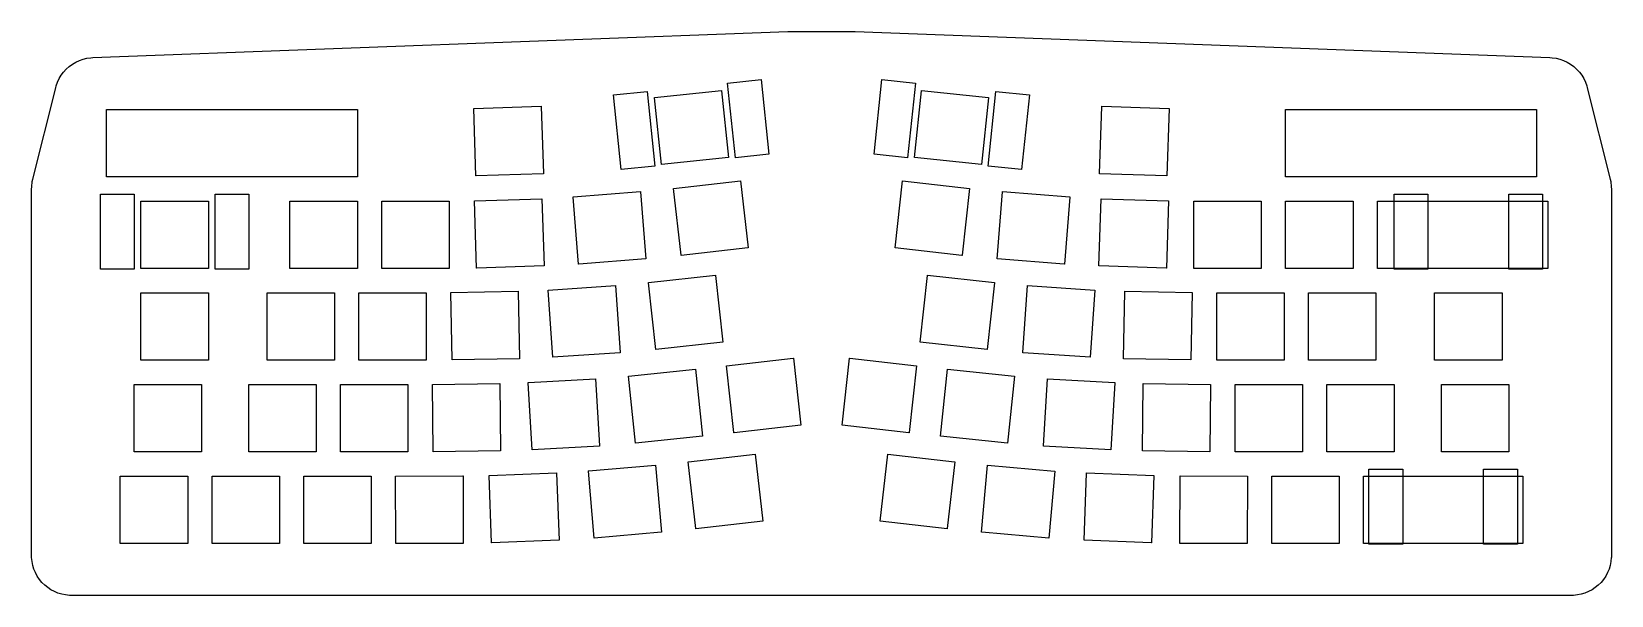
# Model space of a CAD drawing. Header units: millimetres. Extents: x -14 to 314, y -8 to 109.
import ezdxf

# ---------------------------------------------------------------- set-up
doc = ezdxf.new("R2010")
doc.units = ezdxf.units.MM
for name, color, linetype in [('PLATE_OUTLINE', 7, 'Continuous'), ('STAB_CLEARANCE', 1, 'Continuous'), ('SWITCH_CUTOUTS', 3, 'Continuous')]:
    doc.layers.add(name, color=color, linetype=linetype)

msp = doc.modelspace()

# ---------------------------------------------------------------- linework, layer by layer
at = {"layer": 'PLATE_OUTLINE'}
msp.add_lwpolyline([(-13.98, 76.16), (-13.96, 76.68), (-13.96, 76.69), (-13.83, 77.72), (-13.83, 77.74), (-13.72, 78.25), (-8.98, 97.22), (-8.86, 97.63), (-8.86, 97.64), (-8.58, 98.42), (-8.23, 99.16), (-7.81, 99.86), (-7.32, 100.51), (-6.77, 101.12), (-6.16, 101.66), (-5.5, 102.15), (-4.79, 102.56), (-4.05, 102.91), (-3.28, 103.18), (-2.48, 103.37), (-1.66, 103.48), (-1.65, 103.48), (-1.23, 103.51), (143.05, 108.91), (143.21, 108.91), (143.22, 108.91), (143.38, 108.92), (156.65, 108.92), (156.81, 108.92), (156.83, 108.92), (156.99, 108.91), (301.26, 103.51), (301.69, 103.48), (301.69, 103.48), (302.52, 103.37), (303.31, 103.18), (304.09, 102.91), (304.83, 102.56), (305.53, 102.15), (306.19, 101.66), (306.8, 101.12), (307.36, 100.51), (307.85, 99.86), (308.27, 99.16), (308.62, 98.42), (308.9, 97.64), (308.9, 97.63), (309.01, 97.22), (313.76, 78.25), (313.87, 77.74), (313.87, 77.72), (314, 76.69), (314, 76.68), (314.02, 76.16), (314.02, 0.03), (314.01, -0.38), (314, -0.39), (313.92, -1.21), (313.77, -2.01), (313.53, -2.78), (313.22, -3.53), (312.84, -4.25), (312.39, -4.92), (311.87, -5.55), (311.3, -6.12), (310.67, -6.64), (310, -7.09), (309.28, -7.47), (308.53, -7.78), (307.76, -8.01), (306.96, -8.17), (306.14, -8.25), (306.14, -8.25), (305.72, -8.26), (-5.68, -8.26), (-6.1, -8.25), (-6.11, -8.25), (-6.93, -8.17), (-7.72, -8.01), (-8.5, -7.78), (-9.25, -7.47), (-9.96, -7.09), (-10.64, -6.64), (-11.26, -6.12), (-11.84, -5.55), (-12.35, -4.92), (-12.8, -4.25), (-13.18, -3.53), (-13.49, -2.78), (-13.73, -2.01), (-13.89, -1.21), (-13.97, -0.39), (-13.97, -0.38), (-13.98, 0.03), (-13.98, 76.16)], close=True, dxfattribs=at)
at = {"layer": 'STAB_CLEARANCE'}
for points in [[(139.11, 83.43), (132.15, 82.7), (130.53, 98.22), (137.49, 98.94), (139.11, 83.43)], [(167.89, 82.7), (160.93, 83.43), (162.55, 98.95), (169.51, 98.22), (167.89, 82.7)], [(113.81, 96.47), (115.43, 80.96), (108.46, 80.23), (106.84, 95.75), (113.81, 96.47)], [(193.19, 95.75), (191.57, 80.23), (184.61, 80.96), (186.23, 96.47), (193.19, 95.75)], [(7.31, 75.11), (7.31, 59.51), (0.31, 59.51), (0.31, 75.11), (7.31, 75.11)], [(31.12, 59.51), (24.12, 59.51), (24.12, 75.11), (31.12, 75.11), (31.12, 59.51)], [(275.92, 59.51), (268.92, 59.51), (268.92, 75.11), (275.92, 75.11), (275.92, 59.51)], [(299.73, 75.11), (299.73, 59.51), (292.73, 59.51), (292.73, 75.11), (299.73, 75.11)], [(270.68, 17.96), (270.68, 2.36), (263.68, 2.36), (263.68, 17.96), (270.68, 17.96)], [(294.49, 17.96), (294.49, 2.36), (287.49, 2.36), (287.49, 17.96), (294.49, 17.96)]]:
    msp.add_lwpolyline(points, close=True, dxfattribs=at)
at = {"layer": 'SWITCH_CUTOUTS'}
for points in [[(115.36, 95.19), (115.37, 95.19), (129.26, 96.64), (129.28, 96.64), (129.28, 96.63), (130.73, 82.73), (130.73, 82.72), (130.72, 82.72), (116.82, 81.27), (116.81, 81.27), (116.81, 81.28), (115.36, 95.18), (115.36, 95.19)], [(169.31, 82.72), (169.31, 82.74), (170.76, 96.63), (170.76, 96.65), (170.77, 96.64), (184.67, 95.2), (184.68, 95.19), (184.68, 95.18), (183.23, 81.28), (183.23, 81.27), (183.21, 81.27), (169.32, 82.72), (169.31, 82.72)], [(1.57, 78.73), (1.57, 78.74), (1.57, 92.71), (1.57, 92.72), (1.59, 92.73), (20.32, 92.73), (20.33, 92.72), (20.34, 92.72), (20.39, 92.71), (20.45, 92.71), (20.51, 92.71), (20.57, 92.71), (20.62, 92.72), (20.62, 92.72), (20.64, 92.73), (34.61, 92.73), (34.62, 92.72), (34.62, 92.72), (34.68, 92.71), (34.74, 92.71), (34.8, 92.71), (34.85, 92.71), (34.91, 92.72), (34.91, 92.72), (34.92, 92.73), (53.66, 92.73), (53.67, 92.72), (53.67, 92.71), (53.67, 78.74), (53.67, 78.73), (53.66, 78.73), (34.92, 78.73), (34.91, 78.73), (34.91, 78.73), (34.85, 78.74), (34.8, 78.74), (34.74, 78.74), (34.68, 78.74), (34.62, 78.73), (34.62, 78.73), (34.61, 78.73), (20.64, 78.73), (20.62, 78.73), (20.62, 78.73), (20.57, 78.74), (20.51, 78.74), (20.45, 78.74), (20.39, 78.74), (20.34, 78.73), (20.33, 78.73), (20.32, 78.73), (1.59, 78.73), (1.57, 78.73)], [(77.85, 92.93), (77.85, 92.94), (77.87, 92.94), (91.83, 93.38), (91.84, 93.38), (91.84, 93.36), (92.28, 79.4), (92.28, 79.38), (92.26, 79.38), (78.3, 78.95), (78.29, 78.95), (78.28, 78.96), (77.85, 92.93)], [(207.76, 79.38), (207.76, 79.4), (208.19, 93.36), (208.19, 93.38), (208.21, 93.38), (222.17, 92.94), (222.19, 92.94), (222.19, 92.93), (221.75, 78.96), (221.75, 78.95), (221.74, 78.95), (207.77, 79.38), (207.76, 79.38)], [(246.37, 92.71), (246.37, 92.72), (246.38, 92.73), (265.11, 92.73), (265.13, 92.72), (265.13, 92.72), (265.18, 92.71), (265.24, 92.71), (265.3, 92.71), (265.36, 92.71), (265.41, 92.72), (265.42, 92.72), (265.43, 92.73), (279.4, 92.73), (279.41, 92.72), (279.42, 92.72), (279.47, 92.71), (279.53, 92.71), (279.59, 92.71), (279.65, 92.71), (279.7, 92.72), (279.7, 92.72), (279.72, 92.73), (298.45, 92.73), (298.46, 92.72), (298.47, 92.71), (298.47, 78.74), (298.46, 78.73), (298.45, 78.73), (279.72, 78.73), (279.7, 78.73), (279.7, 78.73), (279.65, 78.74), (279.59, 78.74), (279.53, 78.74), (279.47, 78.74), (279.42, 78.73), (279.41, 78.73), (279.4, 78.73), (265.43, 78.73), (265.42, 78.73), (265.41, 78.73), (265.36, 78.74), (265.3, 78.74), (265.24, 78.74), (265.18, 78.74), (265.13, 78.73), (265.13, 78.73), (265.11, 78.73), (246.38, 78.73), (246.37, 78.73), (246.37, 78.74), (246.37, 92.71)], [(98.48, 74.54), (98.49, 74.54), (112.42, 75.65), (112.43, 75.65), (112.43, 75.64), (113.55, 61.71), (113.55, 61.7), (113.54, 61.7), (99.61, 60.58), (99.6, 60.58), (99.59, 60.6), (98.48, 74.52), (98.48, 74.54)], [(119.27, 76.32), (119.29, 76.32), (133.17, 77.89), (133.18, 77.9), (133.18, 77.88), (134.76, 64), (134.76, 63.99), (134.75, 63.98), (120.86, 62.41), (120.85, 62.41), (120.85, 62.42), (119.27, 76.3), (119.27, 76.32)], [(165.28, 63.99), (165.28, 64), (166.85, 77.88), (166.86, 77.9), (166.87, 77.9), (180.75, 76.32), (180.77, 76.32), (180.76, 76.31), (179.19, 62.42), (179.19, 62.41), (179.17, 62.41), (165.29, 63.98), (165.28, 63.99)], [(186.49, 61.7), (186.49, 61.71), (187.6, 75.64), (187.61, 75.65), (187.62, 75.65), (201.55, 74.54), (201.56, 74.54), (201.56, 74.52), (200.44, 60.6), (200.44, 60.58), (200.43, 60.58), (186.5, 61.7), (186.49, 61.7)], [(8.72, 73.66), (8.72, 73.67), (8.73, 73.67), (22.7, 73.67), (22.72, 73.67), (22.72, 73.66), (22.72, 59.69), (22.72, 59.68), (22.7, 59.67), (8.73, 59.67), (8.72, 59.68), (8.72, 59.69), (8.72, 73.66)], [(39.67, 73.66), (39.67, 73.67), (39.69, 73.67), (53.66, 73.67), (53.67, 73.67), (53.67, 73.66), (53.67, 59.69), (53.67, 59.68), (53.66, 59.67), (39.69, 59.67), (39.67, 59.68), (39.67, 59.69), (39.67, 73.66)], [(58.73, 73.68), (58.74, 73.68), (72.71, 73.68), (72.72, 73.68), (72.73, 73.67), (72.73, 59.7), (72.73, 59.68), (72.72, 59.68), (58.75, 59.68), (58.73, 59.68), (58.73, 59.69), (58.73, 73.66), (58.73, 73.68)], [(77.98, 73.76), (78, 73.76), (91.96, 74.19), (91.98, 74.19), (91.98, 74.18), (92.41, 60.21), (92.41, 60.2), (92.4, 60.2), (78.43, 59.77), (78.42, 59.77), (78.42, 59.78), (77.98, 73.75), (77.98, 73.76)], [(207.63, 60.2), (207.63, 60.21), (208.06, 74.18), (208.06, 74.19), (208.08, 74.19), (222.04, 73.76), (222.05, 73.76), (222.05, 73.75), (221.62, 59.78), (221.62, 59.77), (221.61, 59.77), (207.64, 60.2), (207.63, 60.2)], [(227.31, 59.68), (227.3, 59.7), (227.31, 73.67), (227.31, 73.68), (227.33, 73.68), (241.3, 73.68), (241.31, 73.68), (241.31, 73.66), (241.3, 59.69), (241.3, 59.68), (241.29, 59.68), (227.32, 59.68), (227.31, 59.68)], [(246.37, 59.68), (246.37, 59.69), (246.37, 73.66), (246.37, 73.67), (246.38, 73.67), (260.35, 73.67), (260.36, 73.67), (260.37, 73.66), (260.37, 59.69), (260.36, 59.68), (260.35, 59.67), (246.38, 59.67), (246.37, 59.68)], [(265.42, 59.68), (265.42, 59.69), (265.42, 73.66), (265.42, 73.67), (265.43, 73.67), (300.83, 73.67), (300.85, 73.67), (300.85, 73.66), (300.85, 59.69), (300.85, 59.68), (300.83, 59.67), (265.43, 59.67), (265.42, 59.68)], [(93.28, 55.19), (93.29, 55.19), (107.23, 56.14), (107.24, 56.14), (107.24, 56.12), (108.19, 42.19), (108.19, 42.17), (108.17, 42.17), (94.23, 41.23), (94.22, 41.23), (94.22, 41.24), (93.28, 55.18), (93.28, 55.19)], [(114.1, 56.74), (114.11, 56.74), (128, 58.27), (128.01, 58.27), (128.01, 58.25), (129.54, 44.37), (129.54, 44.35), (129.53, 44.35), (115.64, 42.82), (115.62, 42.82), (115.62, 42.84), (114.1, 56.72), (114.1, 56.74)], [(170.5, 44.35), (170.5, 44.37), (172.02, 58.25), (172.03, 58.27), (172.04, 58.27), (185.93, 56.74), (185.94, 56.74), (185.94, 56.73), (184.42, 42.84), (184.41, 42.82), (184.4, 42.82), (170.51, 44.35), (170.5, 44.35)], [(191.85, 42.17), (191.85, 42.19), (192.79, 56.12), (192.8, 56.14), (192.81, 56.14), (206.75, 55.2), (206.76, 55.19), (206.76, 55.18), (205.82, 41.24), (205.82, 41.23), (205.8, 41.23), (191.87, 42.17), (191.85, 42.17)], [(8.72, 54.61), (8.72, 54.62), (8.73, 54.62), (22.7, 54.62), (22.72, 54.62), (22.72, 54.61), (22.72, 40.64), (22.72, 40.63), (22.7, 40.62), (8.73, 40.62), (8.72, 40.63), (8.72, 40.64), (8.72, 54.61)], [(34.91, 54.61), (34.91, 54.62), (34.92, 54.62), (48.9, 54.62), (48.91, 54.62), (48.91, 54.61), (48.91, 40.64), (48.91, 40.63), (48.9, 40.62), (34.92, 40.62), (34.91, 40.63), (34.91, 40.64), (34.91, 54.61)], [(53.96, 54.61), (53.96, 54.62), (53.97, 54.62), (67.95, 54.62), (67.96, 54.62), (67.96, 54.61), (67.96, 40.64), (67.96, 40.63), (67.95, 40.62), (53.97, 40.62), (53.96, 40.63), (53.96, 40.64), (53.96, 54.61)], [(73.06, 54.66), (73.06, 54.67), (73.08, 54.67), (87.04, 54.94), (87.06, 54.94), (87.06, 54.93), (87.33, 40.96), (87.33, 40.94), (87.31, 40.94), (73.35, 40.67), (73.33, 40.67), (73.33, 40.69), (73.06, 54.66)], [(212.71, 40.94), (212.71, 40.96), (212.98, 54.92), (212.98, 54.94), (212.99, 54.94), (226.96, 54.67), (226.98, 54.67), (226.98, 54.66), (226.71, 40.69), (226.71, 40.67), (226.69, 40.67), (212.72, 40.94), (212.71, 40.94)], [(232.08, 54.61), (232.08, 54.62), (232.09, 54.62), (246.06, 54.62), (246.08, 54.62), (246.08, 54.61), (246.08, 40.64), (246.08, 40.63), (246.06, 40.62), (232.09, 40.62), (232.08, 40.63), (232.08, 40.64), (232.08, 54.61)], [(251.13, 54.61), (251.13, 54.62), (251.14, 54.62), (265.11, 54.62), (265.13, 54.62), (265.13, 54.61), (265.13, 40.64), (265.13, 40.63), (265.11, 40.62), (251.14, 40.62), (251.13, 40.63), (251.13, 40.64), (251.13, 54.61)], [(277.32, 54.61), (277.32, 54.62), (277.34, 54.62), (291.31, 54.62), (291.32, 54.62), (291.32, 54.61), (291.32, 40.64), (291.32, 40.63), (291.31, 40.62), (277.34, 40.62), (277.32, 40.63), (277.32, 40.64), (277.32, 54.61)], [(130.27, 39.46), (130.28, 39.47), (144.16, 41.05), (144.18, 41.05), (144.18, 41.03), (145.76, 27.15), (145.76, 27.14), (145.75, 27.14), (131.87, 25.56), (131.85, 25.55), (131.85, 25.57), (130.27, 39.45), (130.27, 39.46)], [(154.28, 27.14), (154.28, 27.15), (155.86, 41.03), (155.86, 41.05), (155.88, 41.05), (169.76, 39.47), (169.77, 39.46), (169.77, 39.45), (168.19, 25.57), (168.19, 25.55), (168.17, 25.56), (154.29, 27.14), (154.28, 27.14)], [(89.15, 35.96), (89.16, 35.96), (103.11, 36.76), (103.12, 36.76), (103.12, 36.75), (103.93, 22.8), (103.93, 22.79), (103.91, 22.79), (89.97, 21.98), (89.95, 21.98), (89.95, 22), (89.15, 35.94), (89.15, 35.96)], [(109.94, 37.3), (109.96, 37.31), (123.85, 38.76), (123.86, 38.76), (123.87, 38.75), (125.32, 24.85), (125.32, 24.84), (125.31, 24.84), (111.41, 23.38), (111.4, 23.38), (111.4, 23.39), (109.94, 37.29), (109.94, 37.3)], [(174.72, 24.84), (174.72, 24.85), (176.17, 38.75), (176.17, 38.76), (176.19, 38.76), (190.08, 37.31), (190.1, 37.31), (190.09, 37.29), (188.64, 23.4), (188.64, 23.38), (188.62, 23.38), (174.73, 24.84), (174.72, 24.84)], [(196.11, 22.79), (196.11, 22.8), (196.92, 36.75), (196.92, 36.76), (196.93, 36.76), (210.88, 35.96), (210.89, 35.96), (210.89, 35.94), (210.09, 22), (210.09, 21.98), (210.07, 21.98), (196.12, 22.79), (196.11, 22.79)], [(7.29, 35.56), (7.29, 35.57), (7.3, 35.58), (21.27, 35.58), (21.29, 35.57), (21.29, 35.56), (21.29, 21.59), (21.29, 21.58), (21.27, 21.58), (7.3, 21.58), (7.29, 21.58), (7.29, 21.59), (7.29, 35.56)], [(31.1, 35.56), (31.1, 35.57), (31.11, 35.58), (45.09, 35.58), (45.1, 35.57), (45.1, 35.56), (45.1, 21.59), (45.1, 21.58), (45.09, 21.58), (31.11, 21.58), (31.1, 21.58), (31.1, 21.59), (31.1, 35.56)], [(50.15, 35.56), (50.15, 35.57), (50.16, 35.58), (64.14, 35.58), (64.15, 35.57), (64.15, 35.56), (64.15, 21.59), (64.15, 21.58), (64.14, 21.58), (50.16, 21.58), (50.15, 21.58), (50.15, 21.59), (50.15, 35.56)], [(69.23, 35.59), (69.23, 35.6), (69.25, 35.6), (83.22, 35.77), (83.23, 35.76), (83.23, 35.75), (83.39, 21.78), (83.39, 21.77), (83.38, 21.77), (69.41, 21.6), (69.4, 21.6), (69.4, 21.62), (69.23, 35.59)], [(216.64, 21.77), (216.64, 21.78), (216.81, 35.75), (216.81, 35.76), (216.82, 35.77), (230.79, 35.6), (230.8, 35.6), (230.81, 35.59), (230.64, 21.62), (230.64, 21.6), (230.63, 21.6), (216.66, 21.77), (216.64, 21.77)], [(235.89, 35.56), (235.89, 35.57), (235.9, 35.58), (249.87, 35.58), (249.89, 35.57), (249.89, 35.56), (249.89, 21.59), (249.89, 21.58), (249.87, 21.58), (235.9, 21.58), (235.89, 21.58), (235.89, 21.59), (235.89, 35.56)], [(254.94, 35.56), (254.94, 35.57), (254.95, 35.58), (268.92, 35.58), (268.94, 35.57), (268.94, 35.56), (268.94, 21.59), (268.94, 21.58), (268.92, 21.58), (254.95, 21.58), (254.94, 21.58), (254.94, 21.59), (254.94, 35.56)], [(278.75, 35.56), (278.75, 35.57), (278.76, 35.58), (292.74, 35.58), (292.75, 35.57), (292.75, 35.56), (292.75, 21.59), (292.75, 21.58), (292.74, 21.58), (278.76, 21.58), (278.75, 21.58), (278.75, 21.59), (278.75, 35.56)], [(122.36, 19.51), (122.38, 19.51), (136.26, 21.1), (136.27, 21.1), (136.27, 21.08), (137.86, 7.2), (137.86, 7.19), (137.84, 7.19), (123.96, 5.6), (123.95, 5.6), (123.95, 5.62), (122.36, 19.5), (122.36, 19.51)], [(162.18, 7.19), (162.18, 7.2), (163.76, 21.08), (163.77, 21.1), (163.78, 21.1), (177.66, 19.51), (177.67, 19.51), (177.67, 19.5), (176.09, 5.62), (176.09, 5.6), (176.08, 5.6), (162.19, 7.19), (162.18, 7.19)], [(4.43, 16.51), (4.43, 16.52), (4.44, 16.52), (18.42, 16.52), (18.43, 16.52), (18.43, 16.51), (18.43, 2.54), (18.43, 2.53), (18.42, 2.53), (4.44, 2.53), (4.43, 2.53), (4.43, 2.54), (4.43, 16.51)], [(23.48, 16.51), (23.48, 16.52), (23.49, 16.52), (37.47, 16.52), (37.48, 16.52), (37.48, 16.51), (37.48, 2.54), (37.48, 2.53), (37.47, 2.53), (23.49, 2.53), (23.48, 2.53), (23.48, 2.54), (23.48, 16.51)], [(42.53, 16.51), (42.53, 16.52), (42.54, 16.52), (56.52, 16.52), (56.53, 16.52), (56.53, 16.51), (56.53, 2.54), (56.53, 2.53), (56.52, 2.53), (42.54, 2.53), (42.53, 2.53), (42.53, 2.54), (42.53, 16.51)], [(61.59, 16.52), (61.59, 16.53), (61.6, 16.53), (75.57, 16.56), (75.59, 16.56), (75.59, 16.55), (75.62, 2.57), (75.62, 2.56), (75.6, 2.56), (61.63, 2.53), (61.62, 2.53), (61.62, 2.55), (61.59, 16.52)], [(81, 16.65), (81, 16.66), (81.01, 16.66), (94.98, 17.19), (94.99, 17.19), (94.99, 17.18), (95.52, 3.22), (95.52, 3.21), (95.51, 3.2), (81.55, 2.67), (81.53, 2.67), (81.53, 2.69), (81, 16.65)], [(101.6, 17.59), (101.62, 17.6), (115.54, 18.82), (115.55, 18.82), (115.55, 18.8), (116.77, 4.89), (116.77, 4.87), (116.76, 4.87), (102.84, 3.65), (102.83, 3.65), (102.83, 3.66), (101.61, 17.58), (101.6, 17.59)], [(183.26, 4.87), (183.26, 4.88), (184.49, 18.8), (184.49, 18.82), (184.5, 18.82), (198.42, 17.59), (198.43, 17.59), (198.43, 17.58), (197.21, 3.66), (197.21, 3.65), (197.2, 3.65), (183.28, 4.87), (183.26, 4.87)], [(204.52, 3.21), (204.52, 3.22), (205.05, 17.18), (205.05, 17.2), (205.06, 17.2), (219.02, 16.66), (219.04, 16.66), (219.04, 16.65), (218.51, 2.69), (218.5, 2.67), (218.49, 2.67), (204.53, 3.21), (204.52, 3.21)], [(224.42, 2.56), (224.42, 2.57), (224.45, 16.54), (224.45, 16.56), (224.47, 16.56), (238.44, 16.53), (238.45, 16.53), (238.45, 16.52), (238.42, 2.54), (238.42, 2.53), (238.41, 2.53), (224.44, 2.56), (224.42, 2.56)], [(243.51, 16.51), (243.51, 16.52), (243.52, 16.52), (257.49, 16.52), (257.51, 16.52), (257.51, 16.51), (257.51, 2.54), (257.51, 2.53), (257.49, 2.53), (243.52, 2.53), (243.51, 2.53), (243.51, 2.54), (243.51, 16.51)], [(262.56, 2.53), (262.56, 2.54), (262.56, 16.51), (262.56, 16.52), (262.57, 16.52), (295.59, 16.52), (295.61, 16.52), (295.61, 16.51), (295.61, 2.54), (295.61, 2.53), (295.59, 2.53), (262.57, 2.53), (262.56, 2.53)]]:
    msp.add_lwpolyline(points, close=True, dxfattribs=at)

doc.saveas('drawing.dxf')
